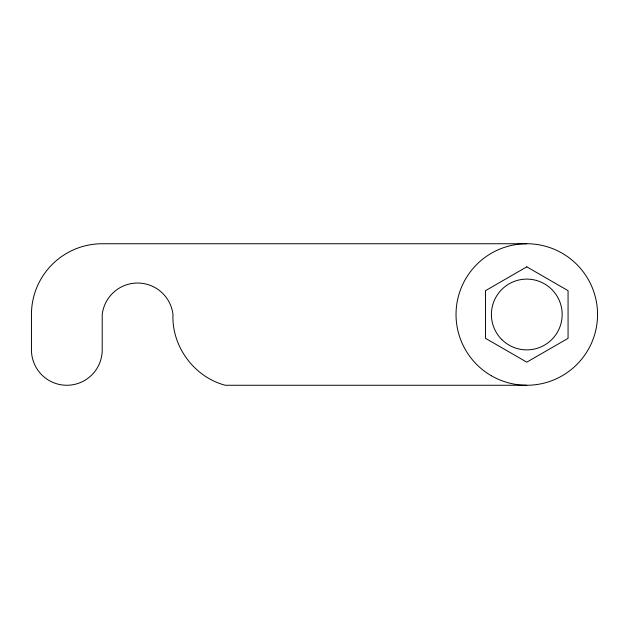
<?xml version="1.0" encoding="UTF-8"?>
<svg xmlns="http://www.w3.org/2000/svg" width="629" height="629" viewBox="0 0 629 629"><rect width="100%" height="100%" fill="white"/><g stroke="black" fill="none" stroke-linecap="round" stroke-linejoin="round"><path stroke-width="0.94" d="M526.788 243.738L102.213 243.738A70.763 70.763 0 0 0 31.45 314.5L31.45 349.881A35.381 35.381 0 0 0 66.831 385.262A35.381 35.381 0 0 0 102.213 349.881L102.213 314.5A35.625 35.625 0 0 1 172.975 314.5C171.583 346.477 194.369 377.258 225.363 385.262L526.788 385.262M526.788 266.838L485.509 290.669L485.509 338.331L526.788 362.162L568.066 338.331L568.066 290.669L526.788 266.838M491.406 375.78A70.763 70.763 0 0 0 597.55 314.5A70.763 70.763 0 0 0 491.406 253.22A70.763 70.763 0 0 0 491.406 375.78M501.769 339.518A35.381 35.381 0 0 0 560.966 323.66A35.381 35.381 0 0 0 517.628 280.322A35.381 35.381 0 0 0 501.769 339.518"/></g></svg>
